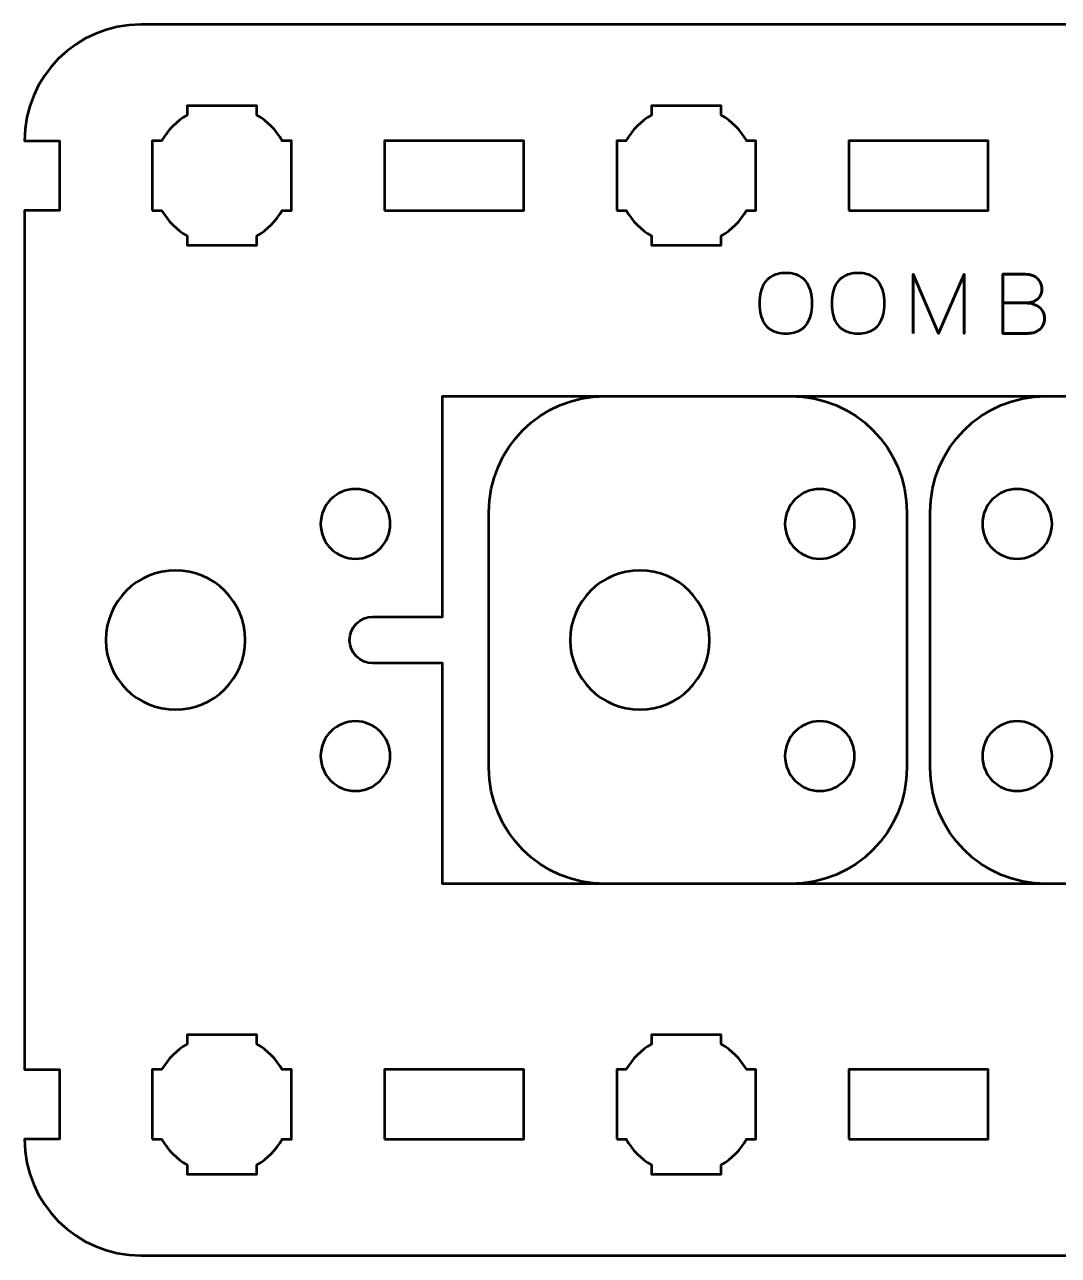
# Model space of a CAD drawing. Header units: centimetres. Extents: x -14.35 to -6.65, y -17.5 to -12.2.
# Drawn here: x -14.35 to -9.9, y -17.5 to -12.2 of the extents above; entities that cross this region are included whole.
import ezdxf

# ---------------------------------------------------------------- set-up
doc = ezdxf.new("R2010")
doc.units = ezdxf.units.CM
doc.header["$MEASUREMENT"] = 0
doc.layers.add('Layer 1', color=7, linetype='Continuous')

msp = doc.modelspace()

# ---------------------------------------------------------------- linework, layer by layer
at = {"layer": 'Layer 1', "color": 250, "lineweight": 53}
for points, knots in [([(-6.64996, -17.00007), (-6.65004, -17.27713), (-6.87311, -17.50001), (-7.15006, -17.50001), (-7.15006, -17.50001), (-9.91665, -17.50001), (-11.08327, -17.50001), (-13.84986, -17.50001), (-13.84986, -17.50001), (-14.12686, -17.50001), (-14.34996, -17.27692), (-14.34996, -16.99992), (-14.34996, -16.99992), (-14.34996, -16.99992), (-14.19992, -16.99992), (-14.19992, -16.99992), (-14.19992, -16.99992), (-14.19992, -16.99992), (-14.19992, -16.69991), (-14.19992, -16.69991), (-14.19992, -16.69991), (-14.19992, -16.69991), (-14.34996, -16.69991), (-14.34996, -16.69991), (-14.34996, -16.69991), (-14.34996, -16.69991), (-14.34996, -13.00006), (-14.34996, -13.00006), (-14.34996, -13.00006), (-14.34996, -13.00006), (-14.19992, -13.00006), (-14.19992, -13.00006), (-14.19992, -13.00006), (-14.19992, -13.00006), (-14.19992, -12.70006), (-14.19992, -12.70006), (-14.19992, -12.70006), (-14.19992, -12.70006), (-14.34996, -12.70006), (-14.34996, -12.70006), (-14.34996, -12.70006), (-14.34996, -12.42293), (-14.12686, -12.19997), (-13.84986, -12.19997), (-13.84986, -12.19997), (-11.08327, -12.19997), (-9.91665, -12.19997), (-7.15006, -12.19997), (-7.15006, -12.19997), (-6.87306, -12.19997), (-6.64996, -12.42306), (-6.64996, -12.70006), (-6.64996, -12.70006), (-6.64996, -12.70006), (-6.8, -12.70006), (-6.8, -12.70006), (-6.8, -12.70006), (-6.8, -12.70006), (-6.8, -13.00007), (-6.8, -13.00007), (-6.8, -13.00007), (-6.8, -13.00007), (-6.64996, -13.00007), (-6.64996, -13.00007), (-6.64996, -13.00007), (-6.64996, -13.00007), (-6.64996, -16.70006), (-6.64996, -16.70006), (-6.64996, -16.70006), (-6.64996, -16.70006), (-6.8, -16.70006), (-6.8, -16.70006), (-6.8, -16.70006), (-6.8, -16.70006), (-6.8, -17.00007), (-6.8, -17.00007), (-6.8, -17.00007), (-6.8, -17.00007), (-6.64996, -17.00007), (-6.64996, -17.00007)], [0, 0, 0, 0, 0.05, 0.05, 0.05, 0.05, 0.1, 0.1, 0.1, 0.1, 0.15, 0.15, 0.15, 0.15, 0.2, 0.2, 0.2, 0.2, 0.25, 0.25, 0.25, 0.25, 0.3, 0.3, 0.3, 0.3, 0.35, 0.35, 0.35, 0.35, 0.4, 0.4, 0.4, 0.4, 0.45, 0.45, 0.45, 0.45, 0.5, 0.5, 0.5, 0.5, 0.55, 0.55, 0.55, 0.55, 0.6, 0.6, 0.6, 0.6, 0.65, 0.65, 0.65, 0.65, 0.7, 0.7, 0.7, 0.7, 0.75, 0.75, 0.75, 0.75, 0.8, 0.8, 0.8, 0.8, 0.85, 0.85, 0.85, 0.85, 0.9, 0.9, 0.9, 0.9, 0.95, 0.95, 0.95, 0.95, 1, 1, 1, 1]), ([(-13.79991, -13.00006), (-13.79991, -13.00006), (-13.79991, -12.85154), (-13.79991, -12.85154), (-13.79991, -12.85154), (-13.79991, -12.85154), (-13.79993, -12.84999), (-13.79993, -12.84999), (-13.79993, -12.84999), (-13.79993, -12.84999), (-13.79991, -12.84844), (-13.79991, -12.84844), (-13.79991, -12.84844), (-13.79991, -12.84844), (-13.79991, -12.70006), (-13.79991, -12.70006), (-13.79991, -12.70006), (-13.79991, -12.70006), (-13.75982, -12.70006), (-13.75982, -12.70006), (-13.75982, -12.70006), (-13.73347, -12.65449), (-13.69547, -12.61651), (-13.64992, -12.59015), (-13.64992, -12.59015), (-13.64992, -12.59015), (-13.64992, -12.55006), (-13.64992, -12.55006), (-13.64992, -12.55006), (-13.64992, -12.55006), (-13.50587, -12.55006), (-13.50587, -12.55006), (-13.50587, -12.55006), (-13.50587, -12.55006), (-13.49993, -12.55), (-13.49993, -12.55), (-13.49993, -12.55), (-13.49993, -12.55), (-13.49399, -12.55006), (-13.49399, -12.55006), (-13.49399, -12.55006), (-13.49399, -12.55006), (-13.34992, -12.55006), (-13.34992, -12.55006), (-13.34992, -12.55006), (-13.34992, -12.55006), (-13.34992, -12.59013), (-13.34992, -12.59013), (-13.34992, -12.59013), (-13.30435, -12.61649), (-13.26636, -12.65448), (-13.24002, -12.70006), (-13.24002, -12.70006), (-13.24002, -12.70006), (-13.19992, -12.70006), (-13.19992, -12.70006), (-13.19992, -12.70006), (-13.19992, -12.70006), (-13.19992, -13.00006), (-13.19992, -13.00006), (-13.19992, -13.00006), (-13.19992, -13.00006), (-13.24011, -13.00006), (-13.24011, -13.00006), (-13.24011, -13.00006), (-13.26645, -13.04556), (-13.30441, -13.0835), (-13.34992, -13.10984), (-13.34992, -13.10984), (-13.34992, -13.10984), (-13.34992, -13.15005), (-13.34992, -13.15005), (-13.34992, -13.15005), (-13.34992, -13.15005), (-13.64992, -13.15005), (-13.64992, -13.15005), (-13.64992, -13.15005), (-13.64992, -13.15005), (-13.64992, -13.10982), (-13.64992, -13.10982), (-13.64992, -13.10982), (-13.69542, -13.08348), (-13.73338, -13.04555), (-13.75972, -13.00006), (-13.75972, -13.00006), (-13.75972, -13.00006), (-13.79991, -13.00006), (-13.79991, -13.00006)], [0, 0, 0, 0, 0.0454545, 0.0454545, 0.0454545, 0.0454545, 0.0909091, 0.0909091, 0.0909091, 0.0909091, 0.1363636, 0.1363636, 0.1363636, 0.1363636, 0.1818182, 0.1818182, 0.1818182, 0.1818182, 0.2272727, 0.2272727, 0.2272727, 0.2272727, 0.2727273, 0.2727273, 0.2727273, 0.2727273, 0.3181818, 0.3181818, 0.3181818, 0.3181818, 0.3636364, 0.3636364, 0.3636364, 0.3636364, 0.4090909, 0.4090909, 0.4090909, 0.4090909, 0.4545455, 0.4545455, 0.4545455, 0.4545455, 0.5, 0.5, 0.5, 0.5, 0.5454545, 0.5454545, 0.5454545, 0.5454545, 0.5909091, 0.5909091, 0.5909091, 0.5909091, 0.6363636, 0.6363636, 0.6363636, 0.6363636, 0.6818182, 0.6818182, 0.6818182, 0.6818182, 0.7272727, 0.7272727, 0.7272727, 0.7272727, 0.7727273, 0.7727273, 0.7727273, 0.7727273, 0.8181818, 0.8181818, 0.8181818, 0.8181818, 0.8636364, 0.8636364, 0.8636364, 0.8636364, 0.9090909, 0.9090909, 0.9090909, 0.9090909, 0.9545455, 0.9545455, 0.9545455, 0.9545455, 1, 1, 1, 1]), ([(-11.79991, -13.00006), (-11.79991, -13.00006), (-11.79991, -12.85154), (-11.79991, -12.85154), (-11.79991, -12.85154), (-11.79991, -12.85154), (-11.79993, -12.84999), (-11.79993, -12.84999), (-11.79993, -12.84999), (-11.79993, -12.84999), (-11.79991, -12.84844), (-11.79991, -12.84844), (-11.79991, -12.84844), (-11.79991, -12.84844), (-11.79991, -12.70006), (-11.79991, -12.70006), (-11.79991, -12.70006), (-11.79991, -12.70006), (-11.75982, -12.70006), (-11.75982, -12.70006), (-11.75982, -12.70006), (-11.73347, -12.65449), (-11.69547, -12.61651), (-11.64992, -12.59015), (-11.64992, -12.59015), (-11.64992, -12.59015), (-11.64992, -12.55006), (-11.64992, -12.55006), (-11.64992, -12.55006), (-11.64992, -12.55006), (-11.50587, -12.55006), (-11.50587, -12.55006), (-11.50587, -12.55006), (-11.50587, -12.55006), (-11.49993, -12.55), (-11.49993, -12.55), (-11.49993, -12.55), (-11.49993, -12.55), (-11.49399, -12.55006), (-11.49399, -12.55006), (-11.49399, -12.55006), (-11.49399, -12.55006), (-11.34992, -12.55006), (-11.34992, -12.55006), (-11.34992, -12.55006), (-11.34992, -12.55006), (-11.34992, -12.59013), (-11.34992, -12.59013), (-11.34992, -12.59013), (-11.30435, -12.61649), (-11.26636, -12.65448), (-11.24002, -12.70006), (-11.24002, -12.70006), (-11.24002, -12.70006), (-11.19992, -12.70006), (-11.19992, -12.70006), (-11.19992, -12.70006), (-11.19992, -12.70006), (-11.19992, -13.00006), (-11.19992, -13.00006), (-11.19992, -13.00006), (-11.19992, -13.00006), (-11.24011, -13.00006), (-11.24011, -13.00006), (-11.24011, -13.00006), (-11.26645, -13.04556), (-11.30441, -13.0835), (-11.34992, -13.10984), (-11.34992, -13.10984), (-11.34992, -13.10984), (-11.34992, -13.15005), (-11.34992, -13.15005), (-11.34992, -13.15005), (-11.34992, -13.15005), (-11.64992, -13.15005), (-11.64992, -13.15005), (-11.64992, -13.15005), (-11.64992, -13.15005), (-11.64992, -13.10982), (-11.64992, -13.10982), (-11.64992, -13.10982), (-11.69542, -13.08348), (-11.73338, -13.04555), (-11.75972, -13.00006), (-11.75972, -13.00006), (-11.75972, -13.00006), (-11.79991, -13.00006), (-11.79991, -13.00006)], [0, 0, 0, 0, 0.0454545, 0.0454545, 0.0454545, 0.0454545, 0.0909091, 0.0909091, 0.0909091, 0.0909091, 0.1363636, 0.1363636, 0.1363636, 0.1363636, 0.1818182, 0.1818182, 0.1818182, 0.1818182, 0.2272727, 0.2272727, 0.2272727, 0.2272727, 0.2727273, 0.2727273, 0.2727273, 0.2727273, 0.3181818, 0.3181818, 0.3181818, 0.3181818, 0.3636364, 0.3636364, 0.3636364, 0.3636364, 0.4090909, 0.4090909, 0.4090909, 0.4090909, 0.4545455, 0.4545455, 0.4545455, 0.4545455, 0.5, 0.5, 0.5, 0.5, 0.5454545, 0.5454545, 0.5454545, 0.5454545, 0.5909091, 0.5909091, 0.5909091, 0.5909091, 0.6363636, 0.6363636, 0.6363636, 0.6363636, 0.6818182, 0.6818182, 0.6818182, 0.6818182, 0.7272727, 0.7272727, 0.7272727, 0.7272727, 0.7727273, 0.7727273, 0.7727273, 0.7727273, 0.8181818, 0.8181818, 0.8181818, 0.8181818, 0.8636364, 0.8636364, 0.8636364, 0.8636364, 0.9090909, 0.9090909, 0.9090909, 0.9090909, 0.9545455, 0.9545455, 0.9545455, 0.9545455, 1, 1, 1, 1]), ([(-12.79991, -13.00006), (-12.79991, -13.00006), (-12.79991, -12.70006), (-12.79991, -12.70006), (-12.79991, -12.70006), (-12.79991, -12.70006), (-12.19992, -12.70006), (-12.19992, -12.70006), (-12.19992, -12.70006), (-12.19992, -12.70006), (-12.19992, -13.00006), (-12.19992, -13.00006), (-12.19992, -13.00006), (-12.19992, -13.00006), (-12.79991, -13.00006), (-12.79991, -13.00006)], [0, 0, 0, 0, 0.25, 0.25, 0.25, 0.25, 0.5, 0.5, 0.5, 0.5, 0.75, 0.75, 0.75, 0.75, 1, 1, 1, 1]), ([(-10.79991, -13.00006), (-10.79991, -13.00006), (-10.79991, -12.70006), (-10.79991, -12.70006), (-10.79991, -12.70006), (-10.79991, -12.70006), (-10.19992, -12.70006), (-10.19992, -12.70006), (-10.19992, -12.70006), (-10.19992, -12.70006), (-10.19992, -13.00006), (-10.19992, -13.00006), (-10.19992, -13.00006), (-10.19992, -13.00006), (-10.79991, -13.00006), (-10.79991, -13.00006)], [0, 0, 0, 0, 0.25, 0.25, 0.25, 0.25, 0.5, 0.5, 0.5, 0.5, 0.75, 0.75, 0.75, 0.75, 1, 1, 1, 1]), ([(-11.49996, -15.89997), (-11.49996, -15.89997), (-8.44996, -15.89999), (-8.44996, -15.89999), (-8.44996, -15.89999), (-8.44996, -15.89999), (-8.44996, -14.94997), (-8.44996, -14.94997), (-8.44996, -14.94997), (-8.44996, -14.94997), (-8.14991, -14.94997), (-8.14991, -14.94997), (-8.14991, -14.94997), (-8.0947, -14.94997), (-8.04991, -14.90518), (-8.04991, -14.84997), (-8.04991, -14.84997), (-8.04991, -14.79476), (-8.0947, -14.74997), (-8.14991, -14.74997), (-8.14991, -14.74997), (-8.14991, -14.74997), (-8.44996, -14.74997), (-8.44996, -14.74997), (-8.44996, -14.74997), (-8.44996, -14.74997), (-8.44996, -13.8), (-8.44996, -13.8), (-8.44996, -13.8), (-9.46662, -13.8), (-10.4833, -13.79999), (-11.49996, -13.79999), (-11.49996, -13.79999), (-11.49996, -13.79999), (-12.54996, -13.79999), (-12.54996, -13.79999), (-12.54996, -13.79999), (-12.54996, -13.79999), (-12.54996, -14.75001), (-12.54996, -14.75001), (-12.54996, -14.75001), (-12.54996, -14.75001), (-12.85001, -14.75001), (-12.85001, -14.75001), (-12.85001, -14.75001), (-12.90522, -14.75001), (-12.95001, -14.7948), (-12.95001, -14.85001), (-12.95001, -14.85001), (-12.95001, -14.90522), (-12.90522, -14.95001), (-12.85001, -14.95001), (-12.85001, -14.95001), (-12.85001, -14.95001), (-12.54996, -14.95001), (-12.54996, -14.95001), (-12.54996, -14.95001), (-12.54996, -14.95001), (-12.54996, -15.89998), (-12.54996, -15.89998), (-12.54996, -15.89998), (-12.54996, -15.89998), (-11.49996, -15.89997), (-11.49996, -15.89997)], [0, 0, 0, 0, 0.0625, 0.0625, 0.0625, 0.0625, 0.125, 0.125, 0.125, 0.125, 0.1875, 0.1875, 0.1875, 0.1875, 0.25, 0.25, 0.25, 0.25, 0.3125, 0.3125, 0.3125, 0.3125, 0.375, 0.375, 0.375, 0.375, 0.4375, 0.4375, 0.4375, 0.4375, 0.5, 0.5, 0.5, 0.5, 0.5625, 0.5625, 0.5625, 0.5625, 0.625, 0.625, 0.625, 0.625, 0.6875, 0.6875, 0.6875, 0.6875, 0.75, 0.75, 0.75, 0.75, 0.8125, 0.8125, 0.8125, 0.8125, 0.875, 0.875, 0.875, 0.875, 0.9375, 0.9375, 0.9375, 0.9375, 1, 1, 1, 1]), ([(-11.84986, -15.90001), (-11.84986, -15.90001), (-11.05006, -15.90001), (-11.05006, -15.90001), (-11.05006, -15.90001), (-10.77306, -15.90001), (-10.54996, -15.67705), (-10.54996, -15.39992), (-10.54996, -15.39992), (-10.54996, -15.39992), (-10.54996, -14.30006), (-10.54996, -14.30006), (-10.54996, -14.30006), (-10.54996, -14.02306), (-10.77306, -13.79997), (-11.05006, -13.79997), (-11.05006, -13.79997), (-11.05006, -13.79997), (-11.84986, -13.79997), (-11.84986, -13.79997), (-11.84986, -13.79997), (-12.12686, -13.79997), (-12.34996, -14.02293), (-12.34996, -14.30006), (-12.34996, -14.30006), (-12.34996, -14.30006), (-12.34996, -15.39992), (-12.34996, -15.39992), (-12.34996, -15.39992), (-12.34996, -15.67692), (-12.12686, -15.90001), (-11.84986, -15.90001)], [0, 0, 0, 0, 0.125, 0.125, 0.125, 0.125, 0.25, 0.25, 0.25, 0.25, 0.375, 0.375, 0.375, 0.375, 0.5, 0.5, 0.5, 0.5, 0.625, 0.625, 0.625, 0.625, 0.75, 0.75, 0.75, 0.75, 0.875, 0.875, 0.875, 0.875, 1, 1, 1, 1]), ([(-9.15012, -13.79998), (-9.15012, -13.79998), (-9.94992, -13.79998), (-9.94992, -13.79998), (-9.94992, -13.79998), (-10.22692, -13.79998), (-10.45002, -14.02294), (-10.45002, -14.30007), (-10.45002, -14.30007), (-10.45002, -14.30007), (-10.45002, -15.39993), (-10.45002, -15.39993), (-10.45002, -15.39993), (-10.45002, -15.67693), (-10.22692, -15.90002), (-9.94992, -15.90002), (-9.94992, -15.90002), (-9.94992, -15.90002), (-9.15012, -15.90002), (-9.15012, -15.90002), (-9.15012, -15.90002), (-8.87312, -15.90002), (-8.65002, -15.67706), (-8.65002, -15.39993), (-8.65002, -15.39993), (-8.65002, -15.39993), (-8.65002, -14.30007), (-8.65002, -14.30007), (-8.65002, -14.30007), (-8.65002, -14.02307), (-8.87312, -13.79998), (-9.15012, -13.79998)], [0, 0, 0, 0, 0.125, 0.125, 0.125, 0.125, 0.25, 0.25, 0.25, 0.25, 0.375, 0.375, 0.375, 0.375, 0.5, 0.5, 0.5, 0.5, 0.625, 0.625, 0.625, 0.625, 0.75, 0.75, 0.75, 0.75, 0.875, 0.875, 0.875, 0.875, 1, 1, 1, 1]), ([(-12.92501, -14.20001), (-12.84239, -14.20001), (-12.77501, -14.2674), (-12.77501, -14.35002), (-12.77501, -14.35002), (-12.77501, -14.43262), (-12.84239, -14.50001), (-12.92501, -14.50001), (-12.92501, -14.50001), (-13.00763, -14.50001), (-13.07501, -14.43262), (-13.07501, -14.35002), (-13.07501, -14.35002), (-13.07501, -14.2674), (-13.00763, -14.20001), (-12.92501, -14.20001)], [0, 0, 0, 0, 0.25, 0.25, 0.25, 0.25, 0.5, 0.5, 0.5, 0.5, 0.75, 0.75, 0.75, 0.75, 1, 1, 1, 1]), ([(-10.92501, -14.20001), (-10.84239, -14.20001), (-10.77501, -14.2674), (-10.77501, -14.35002), (-10.77501, -14.35002), (-10.77501, -14.43262), (-10.84239, -14.50001), (-10.92501, -14.50001), (-10.92501, -14.50001), (-11.00763, -14.50001), (-11.07501, -14.43262), (-11.07501, -14.35002), (-11.07501, -14.35002), (-11.07501, -14.2674), (-11.00763, -14.20001), (-10.92501, -14.20001)], [0, 0, 0, 0, 0.25, 0.25, 0.25, 0.25, 0.5, 0.5, 0.5, 0.5, 0.75, 0.75, 0.75, 0.75, 1, 1, 1, 1]), ([(-10.07497, -14.49998), (-10.15759, -14.49998), (-10.22497, -14.43259), (-10.22497, -14.34998), (-10.22497, -14.34998), (-10.22497, -14.26737), (-10.15759, -14.19998), (-10.07497, -14.19998), (-10.07497, -14.19998), (-9.99235, -14.19998), (-9.92497, -14.26737), (-9.92497, -14.34998), (-9.92497, -14.34998), (-9.92497, -14.43259), (-9.99235, -14.49998), (-10.07497, -14.49998)], [0, 0, 0, 0, 0.25, 0.25, 0.25, 0.25, 0.5, 0.5, 0.5, 0.5, 0.75, 0.75, 0.75, 0.75, 1, 1, 1, 1]), ([(-13.69993, -14.55), (-13.53416, -14.55), (-13.39993, -14.68432), (-13.39993, -14.84999), (-13.39993, -14.84999), (-13.39993, -15.01562), (-13.53416, -15.14999), (-13.69993, -15.14999), (-13.69993, -15.14999), (-13.86559, -15.14999), (-13.99993, -15.01562), (-13.99993, -14.84999), (-13.99993, -14.84999), (-13.99993, -14.68432), (-13.86559, -14.55), (-13.69993, -14.55)], [0, 0, 0, 0, 0.25, 0.25, 0.25, 0.25, 0.5, 0.5, 0.5, 0.5, 0.75, 0.75, 0.75, 0.75, 1, 1, 1, 1]), ([(-11.69993, -14.55), (-11.53416, -14.55), (-11.39993, -14.68432), (-11.39993, -14.84999), (-11.39993, -14.84999), (-11.39993, -15.01562), (-11.53416, -15.14999), (-11.69993, -15.14999), (-11.69993, -15.14999), (-11.86559, -15.14999), (-11.99993, -15.01562), (-11.99993, -14.84999), (-11.99993, -14.84999), (-11.99993, -14.68432), (-11.86559, -14.55), (-11.69993, -14.55)], [0, 0, 0, 0, 0.25, 0.25, 0.25, 0.25, 0.5, 0.5, 0.5, 0.5, 0.75, 0.75, 0.75, 0.75, 1, 1, 1, 1]), ([(-12.92501, -15.20001), (-12.84239, -15.20001), (-12.77501, -15.2674), (-12.77501, -15.35001), (-12.77501, -15.35001), (-12.77501, -15.43262), (-12.84239, -15.50001), (-12.92501, -15.50001), (-12.92501, -15.50001), (-13.00763, -15.50001), (-13.07501, -15.43262), (-13.07501, -15.35001), (-13.07501, -15.35001), (-13.07501, -15.2674), (-13.00763, -15.20001), (-12.92501, -15.20001)], [0, 0, 0, 0, 0.25, 0.25, 0.25, 0.25, 0.5, 0.5, 0.5, 0.5, 0.75, 0.75, 0.75, 0.75, 1, 1, 1, 1]), ([(-10.92501, -15.20001), (-10.84239, -15.20001), (-10.77501, -15.2674), (-10.77501, -15.35001), (-10.77501, -15.35001), (-10.77501, -15.43262), (-10.84239, -15.50001), (-10.92501, -15.50001), (-10.92501, -15.50001), (-11.00763, -15.50001), (-11.07501, -15.43262), (-11.07501, -15.35001), (-11.07501, -15.35001), (-11.07501, -15.2674), (-11.00763, -15.20001), (-10.92501, -15.20001)], [0, 0, 0, 0, 0.25, 0.25, 0.25, 0.25, 0.5, 0.5, 0.5, 0.5, 0.75, 0.75, 0.75, 0.75, 1, 1, 1, 1]), ([(-10.07497, -15.49998), (-10.15759, -15.49998), (-10.22497, -15.43259), (-10.22497, -15.34997), (-10.22497, -15.34997), (-10.22497, -15.26737), (-10.15759, -15.19998), (-10.07497, -15.19998), (-10.07497, -15.19998), (-9.99235, -15.19998), (-9.92497, -15.26737), (-9.92497, -15.34997), (-9.92497, -15.34997), (-9.92497, -15.43259), (-9.99235, -15.49998), (-10.07497, -15.49998)], [0, 0, 0, 0, 0.25, 0.25, 0.25, 0.25, 0.5, 0.5, 0.5, 0.5, 0.75, 0.75, 0.75, 0.75, 1, 1, 1, 1]), ([(-13.79991, -17.00006), (-13.79991, -17.00006), (-13.79991, -16.85154), (-13.79991, -16.85154), (-13.79991, -16.85154), (-13.79991, -16.85154), (-13.79993, -16.84999), (-13.79993, -16.84999), (-13.79993, -16.84999), (-13.79993, -16.84999), (-13.79991, -16.84844), (-13.79991, -16.84844), (-13.79991, -16.84844), (-13.79991, -16.84844), (-13.79991, -16.70006), (-13.79991, -16.70006), (-13.79991, -16.70006), (-13.79991, -16.70006), (-13.75982, -16.70006), (-13.75982, -16.70006), (-13.75982, -16.70006), (-13.73347, -16.65449), (-13.69547, -16.61651), (-13.64992, -16.59015), (-13.64992, -16.59015), (-13.64992, -16.59015), (-13.64992, -16.55006), (-13.64992, -16.55006), (-13.64992, -16.55006), (-13.64992, -16.55006), (-13.50587, -16.55006), (-13.50587, -16.55006), (-13.50587, -16.55006), (-13.50587, -16.55006), (-13.49993, -16.55), (-13.49993, -16.55), (-13.49993, -16.55), (-13.49993, -16.55), (-13.49399, -16.55006), (-13.49399, -16.55006), (-13.49399, -16.55006), (-13.49399, -16.55006), (-13.34992, -16.55006), (-13.34992, -16.55006), (-13.34992, -16.55006), (-13.34992, -16.55006), (-13.34992, -16.59013), (-13.34992, -16.59013), (-13.34992, -16.59013), (-13.30435, -16.61649), (-13.26636, -16.65448), (-13.24002, -16.70006), (-13.24002, -16.70006), (-13.24002, -16.70006), (-13.19992, -16.70006), (-13.19992, -16.70006), (-13.19992, -16.70006), (-13.19992, -16.70006), (-13.19992, -17.00006), (-13.19992, -17.00006), (-13.19992, -17.00006), (-13.19992, -17.00006), (-13.24011, -17.00006), (-13.24011, -17.00006), (-13.24011, -17.00006), (-13.26645, -17.04556), (-13.30441, -17.0835), (-13.34992, -17.10984), (-13.34992, -17.10984), (-13.34992, -17.10984), (-13.34992, -17.15005), (-13.34992, -17.15005), (-13.34992, -17.15005), (-13.34992, -17.15005), (-13.64992, -17.15005), (-13.64992, -17.15005), (-13.64992, -17.15005), (-13.64992, -17.15005), (-13.64992, -17.10982), (-13.64992, -17.10982), (-13.64992, -17.10982), (-13.69542, -17.08348), (-13.73338, -17.04555), (-13.75972, -17.00006), (-13.75972, -17.00006), (-13.75972, -17.00006), (-13.79991, -17.00006), (-13.79991, -17.00006)], [0, 0, 0, 0, 0.0454545, 0.0454545, 0.0454545, 0.0454545, 0.0909091, 0.0909091, 0.0909091, 0.0909091, 0.1363636, 0.1363636, 0.1363636, 0.1363636, 0.1818182, 0.1818182, 0.1818182, 0.1818182, 0.2272727, 0.2272727, 0.2272727, 0.2272727, 0.2727273, 0.2727273, 0.2727273, 0.2727273, 0.3181818, 0.3181818, 0.3181818, 0.3181818, 0.3636364, 0.3636364, 0.3636364, 0.3636364, 0.4090909, 0.4090909, 0.4090909, 0.4090909, 0.4545455, 0.4545455, 0.4545455, 0.4545455, 0.5, 0.5, 0.5, 0.5, 0.5454545, 0.5454545, 0.5454545, 0.5454545, 0.5909091, 0.5909091, 0.5909091, 0.5909091, 0.6363636, 0.6363636, 0.6363636, 0.6363636, 0.6818182, 0.6818182, 0.6818182, 0.6818182, 0.7272727, 0.7272727, 0.7272727, 0.7272727, 0.7727273, 0.7727273, 0.7727273, 0.7727273, 0.8181818, 0.8181818, 0.8181818, 0.8181818, 0.8636364, 0.8636364, 0.8636364, 0.8636364, 0.9090909, 0.9090909, 0.9090909, 0.9090909, 0.9545455, 0.9545455, 0.9545455, 0.9545455, 1, 1, 1, 1]), ([(-11.79991, -17.00006), (-11.79991, -17.00006), (-11.79991, -16.85154), (-11.79991, -16.85154), (-11.79991, -16.85154), (-11.79991, -16.85154), (-11.79993, -16.84999), (-11.79993, -16.84999), (-11.79993, -16.84999), (-11.79993, -16.84999), (-11.79991, -16.84844), (-11.79991, -16.84844), (-11.79991, -16.84844), (-11.79991, -16.84844), (-11.79991, -16.70006), (-11.79991, -16.70006), (-11.79991, -16.70006), (-11.79991, -16.70006), (-11.75982, -16.70006), (-11.75982, -16.70006), (-11.75982, -16.70006), (-11.73347, -16.65449), (-11.69547, -16.61651), (-11.64992, -16.59015), (-11.64992, -16.59015), (-11.64992, -16.59015), (-11.64992, -16.55006), (-11.64992, -16.55006), (-11.64992, -16.55006), (-11.64992, -16.55006), (-11.50587, -16.55006), (-11.50587, -16.55006), (-11.50587, -16.55006), (-11.50587, -16.55006), (-11.49993, -16.55), (-11.49993, -16.55), (-11.49993, -16.55), (-11.49993, -16.55), (-11.49399, -16.55006), (-11.49399, -16.55006), (-11.49399, -16.55006), (-11.49399, -16.55006), (-11.34992, -16.55006), (-11.34992, -16.55006), (-11.34992, -16.55006), (-11.34992, -16.55006), (-11.34992, -16.59013), (-11.34992, -16.59013), (-11.34992, -16.59013), (-11.30435, -16.61649), (-11.26636, -16.65448), (-11.24002, -16.70006), (-11.24002, -16.70006), (-11.24002, -16.70006), (-11.19992, -16.70006), (-11.19992, -16.70006), (-11.19992, -16.70006), (-11.19992, -16.70006), (-11.19992, -17.00006), (-11.19992, -17.00006), (-11.19992, -17.00006), (-11.19992, -17.00006), (-11.24011, -17.00006), (-11.24011, -17.00006), (-11.24011, -17.00006), (-11.26645, -17.04556), (-11.30441, -17.0835), (-11.34992, -17.10984), (-11.34992, -17.10984), (-11.34992, -17.10984), (-11.34992, -17.15005), (-11.34992, -17.15005), (-11.34992, -17.15005), (-11.34992, -17.15005), (-11.64992, -17.15005), (-11.64992, -17.15005), (-11.64992, -17.15005), (-11.64992, -17.15005), (-11.64992, -17.10982), (-11.64992, -17.10982), (-11.64992, -17.10982), (-11.69542, -17.08348), (-11.73338, -17.04555), (-11.75972, -17.00006), (-11.75972, -17.00006), (-11.75972, -17.00006), (-11.79991, -17.00006), (-11.79991, -17.00006)], [0, 0, 0, 0, 0.0454545, 0.0454545, 0.0454545, 0.0454545, 0.0909091, 0.0909091, 0.0909091, 0.0909091, 0.1363636, 0.1363636, 0.1363636, 0.1363636, 0.1818182, 0.1818182, 0.1818182, 0.1818182, 0.2272727, 0.2272727, 0.2272727, 0.2272727, 0.2727273, 0.2727273, 0.2727273, 0.2727273, 0.3181818, 0.3181818, 0.3181818, 0.3181818, 0.3636364, 0.3636364, 0.3636364, 0.3636364, 0.4090909, 0.4090909, 0.4090909, 0.4090909, 0.4545455, 0.4545455, 0.4545455, 0.4545455, 0.5, 0.5, 0.5, 0.5, 0.5454545, 0.5454545, 0.5454545, 0.5454545, 0.5909091, 0.5909091, 0.5909091, 0.5909091, 0.6363636, 0.6363636, 0.6363636, 0.6363636, 0.6818182, 0.6818182, 0.6818182, 0.6818182, 0.7272727, 0.7272727, 0.7272727, 0.7272727, 0.7727273, 0.7727273, 0.7727273, 0.7727273, 0.8181818, 0.8181818, 0.8181818, 0.8181818, 0.8636364, 0.8636364, 0.8636364, 0.8636364, 0.9090909, 0.9090909, 0.9090909, 0.9090909, 0.9545455, 0.9545455, 0.9545455, 0.9545455, 1, 1, 1, 1]), ([(-12.79991, -16.99992), (-12.79991, -16.99992), (-12.79991, -16.69991), (-12.79991, -16.69991), (-12.79991, -16.69991), (-12.79991, -16.69991), (-12.19992, -16.69991), (-12.19992, -16.69991), (-12.19992, -16.69991), (-12.19992, -16.69991), (-12.19992, -16.99992), (-12.19992, -16.99992), (-12.19992, -16.99992), (-12.19992, -16.99992), (-12.79991, -16.99992), (-12.79991, -16.99992)], [0, 0, 0, 0, 0.25, 0.25, 0.25, 0.25, 0.5, 0.5, 0.5, 0.5, 0.75, 0.75, 0.75, 0.75, 1, 1, 1, 1]), ([(-10.79991, -17.00006), (-10.79991, -17.00006), (-10.79991, -16.70006), (-10.79991, -16.70006), (-10.79991, -16.70006), (-10.79991, -16.70006), (-10.19992, -16.70006), (-10.19992, -16.70006), (-10.19992, -16.70006), (-10.19992, -16.70006), (-10.19992, -17.00006), (-10.19992, -17.00006), (-10.19992, -17.00006), (-10.19992, -17.00006), (-10.79991, -17.00006), (-10.79991, -17.00006)], [0, 0, 0, 0, 0.25, 0.25, 0.25, 0.25, 0.5, 0.5, 0.5, 0.5, 0.75, 0.75, 0.75, 0.75, 1, 1, 1, 1])]:
    msp.add_open_spline(points, degree=3, knots=knots, dxfattribs=at)
at = {"layer": 'Layer 1', "color": 30, "lineweight": 53}
for points, knots in [([(-11.07151, -13.53159), (-11.0591, -13.53165), (-11.04734, -13.53018), (-11.03611, -13.52729), (-11.03611, -13.52729), (-11.02494, -13.52435), (-11.01471, -13.51977), (-11.00536, -13.51342), (-11.00536, -13.51342), (-10.99601, -13.50713), (-10.9879, -13.49884), (-10.98102, -13.48861), (-10.98102, -13.48861), (-10.97414, -13.47838), (-10.96885, -13.46597), (-10.96508, -13.45139), (-10.96508, -13.45139), (-10.96126, -13.43681), (-10.95938, -13.41981), (-10.95932, -13.40035), (-10.95932, -13.40035), (-10.95938, -13.38089), (-10.96126, -13.3639), (-10.96508, -13.34926), (-10.96508, -13.34926), (-10.96885, -13.33462), (-10.97414, -13.32215), (-10.98102, -13.31186), (-10.98102, -13.31186), (-10.9879, -13.30157), (-10.99601, -13.29322), (-11.00536, -13.28682), (-11.00536, -13.28682), (-11.01471, -13.28041), (-11.02494, -13.27576), (-11.03611, -13.27276), (-11.03611, -13.27276), (-11.04734, -13.26982), (-11.0591, -13.26835), (-11.07151, -13.26841), (-11.07151, -13.26841), (-11.08391, -13.26835), (-11.09567, -13.26982), (-11.1069, -13.27276), (-11.1069, -13.27276), (-11.11807, -13.27576), (-11.1283, -13.28041), (-11.13765, -13.28682), (-11.13765, -13.28682), (-11.147, -13.29322), (-11.15511, -13.30157), (-11.16199, -13.31186), (-11.16199, -13.31186), (-11.16887, -13.32215), (-11.17416, -13.33462), (-11.17793, -13.34926), (-11.17793, -13.34926), (-11.18175, -13.3639), (-11.18363, -13.38089), (-11.18369, -13.40035), (-11.18369, -13.40035), (-11.18363, -13.41981), (-11.18175, -13.43681), (-11.17793, -13.45139), (-11.17793, -13.45139), (-11.17416, -13.46597), (-11.16887, -13.47838), (-11.16199, -13.48861), (-11.16199, -13.48861), (-11.15511, -13.49884), (-11.147, -13.50713), (-11.13765, -13.51342), (-11.13765, -13.51342), (-11.1283, -13.51977), (-11.11807, -13.52435), (-11.1069, -13.52729), (-11.1069, -13.52729), (-11.09567, -13.53018), (-11.08391, -13.53165), (-11.07151, -13.53159)], [0, 0, 0, 0, 0.05, 0.05, 0.05, 0.05, 0.1, 0.1, 0.1, 0.1, 0.15, 0.15, 0.15, 0.15, 0.2, 0.2, 0.2, 0.2, 0.25, 0.25, 0.25, 0.25, 0.3, 0.3, 0.3, 0.3, 0.35, 0.35, 0.35, 0.35, 0.4, 0.4, 0.4, 0.4, 0.45, 0.45, 0.45, 0.45, 0.5, 0.5, 0.5, 0.5, 0.55, 0.55, 0.55, 0.55, 0.6, 0.6, 0.6, 0.6, 0.65, 0.65, 0.65, 0.65, 0.7, 0.7, 0.7, 0.7, 0.75, 0.75, 0.75, 0.75, 0.8, 0.8, 0.8, 0.8, 0.85, 0.85, 0.85, 0.85, 0.9, 0.9, 0.9, 0.9, 0.95, 0.95, 0.95, 0.95, 1, 1, 1, 1]), ([(-11.07151, -13.53159), (-11.0591, -13.53165), (-11.04734, -13.53018), (-11.03611, -13.52729), (-11.03611, -13.52729), (-11.02494, -13.52435), (-11.01471, -13.51977), (-11.00536, -13.51342), (-11.00536, -13.51342), (-10.99601, -13.50713), (-10.9879, -13.49884), (-10.98102, -13.48861), (-10.98102, -13.48861), (-10.97414, -13.47838), (-10.96885, -13.46597), (-10.96508, -13.45139), (-10.96508, -13.45139), (-10.96126, -13.43681), (-10.95938, -13.41981), (-10.95932, -13.40035), (-10.95932, -13.40035), (-10.95938, -13.38089), (-10.96126, -13.3639), (-10.96508, -13.34926), (-10.96508, -13.34926), (-10.96885, -13.33462), (-10.97414, -13.32215), (-10.98102, -13.31186), (-10.98102, -13.31186), (-10.9879, -13.30157), (-10.99601, -13.29322), (-11.00536, -13.28682), (-11.00536, -13.28682), (-11.01471, -13.28041), (-11.02494, -13.27576), (-11.03611, -13.27276), (-11.03611, -13.27276), (-11.04734, -13.26982), (-11.0591, -13.26835), (-11.07151, -13.26841), (-11.07151, -13.26841), (-11.08391, -13.26835), (-11.09567, -13.26982), (-11.1069, -13.27276), (-11.1069, -13.27276), (-11.11807, -13.27576), (-11.1283, -13.28041), (-11.13765, -13.28682), (-11.13765, -13.28682), (-11.147, -13.29322), (-11.15511, -13.30157), (-11.16199, -13.31186), (-11.16199, -13.31186), (-11.16887, -13.32215), (-11.17416, -13.33462), (-11.17793, -13.34926), (-11.17793, -13.34926), (-11.18175, -13.3639), (-11.18363, -13.38089), (-11.18369, -13.40035), (-11.18369, -13.40035), (-11.18363, -13.41981), (-11.18175, -13.43681), (-11.17793, -13.45139), (-11.17793, -13.45139), (-11.17416, -13.46597), (-11.16887, -13.47838), (-11.16199, -13.48861), (-11.16199, -13.48861), (-11.15511, -13.49884), (-11.147, -13.50713), (-11.13765, -13.51342), (-11.13765, -13.51342), (-11.1283, -13.51977), (-11.11807, -13.52435), (-11.1069, -13.52729), (-11.1069, -13.52729), (-11.09567, -13.53018), (-11.08391, -13.53165), (-11.07151, -13.53159)], [0, 0, 0, 0, 0.05, 0.05, 0.05, 0.05, 0.1, 0.1, 0.1, 0.1, 0.15, 0.15, 0.15, 0.15, 0.2, 0.2, 0.2, 0.2, 0.25, 0.25, 0.25, 0.25, 0.3, 0.3, 0.3, 0.3, 0.35, 0.35, 0.35, 0.35, 0.4, 0.4, 0.4, 0.4, 0.45, 0.45, 0.45, 0.45, 0.5, 0.5, 0.5, 0.5, 0.55, 0.55, 0.55, 0.55, 0.6, 0.6, 0.6, 0.6, 0.65, 0.65, 0.65, 0.65, 0.7, 0.7, 0.7, 0.7, 0.75, 0.75, 0.75, 0.75, 0.8, 0.8, 0.8, 0.8, 0.85, 0.85, 0.85, 0.85, 0.9, 0.9, 0.9, 0.9, 0.95, 0.95, 0.95, 0.95, 1, 1, 1, 1]), ([(-10.76001, -13.53159), (-10.7476, -13.53165), (-10.73584, -13.53018), (-10.72461, -13.52729), (-10.72461, -13.52729), (-10.71344, -13.52435), (-10.70321, -13.51977), (-10.69386, -13.51342), (-10.69386, -13.51342), (-10.68451, -13.50713), (-10.6764, -13.49884), (-10.66952, -13.48861), (-10.66952, -13.48861), (-10.66264, -13.47838), (-10.65735, -13.46597), (-10.65358, -13.45139), (-10.65358, -13.45139), (-10.64976, -13.43681), (-10.64788, -13.41981), (-10.64782, -13.40035), (-10.64782, -13.40035), (-10.64788, -13.38089), (-10.64976, -13.3639), (-10.65358, -13.34926), (-10.65358, -13.34926), (-10.65735, -13.33462), (-10.66264, -13.32215), (-10.66952, -13.31186), (-10.66952, -13.31186), (-10.6764, -13.30157), (-10.68451, -13.29322), (-10.69386, -13.28682), (-10.69386, -13.28682), (-10.70321, -13.28041), (-10.71344, -13.27576), (-10.72461, -13.27276), (-10.72461, -13.27276), (-10.73584, -13.26982), (-10.7476, -13.26835), (-10.76001, -13.26841), (-10.76001, -13.26841), (-10.77241, -13.26835), (-10.78417, -13.26982), (-10.7954, -13.27276), (-10.7954, -13.27276), (-10.80657, -13.27576), (-10.8168, -13.28041), (-10.82615, -13.28682), (-10.82615, -13.28682), (-10.8355, -13.29322), (-10.84361, -13.30157), (-10.85049, -13.31186), (-10.85049, -13.31186), (-10.85737, -13.32215), (-10.86266, -13.33462), (-10.86643, -13.34926), (-10.86643, -13.34926), (-10.87025, -13.3639), (-10.87213, -13.38089), (-10.87219, -13.40035), (-10.87219, -13.40035), (-10.87213, -13.41981), (-10.87025, -13.43681), (-10.86643, -13.45139), (-10.86643, -13.45139), (-10.86266, -13.46597), (-10.85737, -13.47838), (-10.85049, -13.48861), (-10.85049, -13.48861), (-10.84361, -13.49884), (-10.8355, -13.50713), (-10.82615, -13.51342), (-10.82615, -13.51342), (-10.8168, -13.51977), (-10.80657, -13.52435), (-10.7954, -13.52729), (-10.7954, -13.52729), (-10.78417, -13.53018), (-10.77241, -13.53165), (-10.76001, -13.53159)], [0, 0, 0, 0, 0.05, 0.05, 0.05, 0.05, 0.1, 0.1, 0.1, 0.1, 0.15, 0.15, 0.15, 0.15, 0.2, 0.2, 0.2, 0.2, 0.25, 0.25, 0.25, 0.25, 0.3, 0.3, 0.3, 0.3, 0.35, 0.35, 0.35, 0.35, 0.4, 0.4, 0.4, 0.4, 0.45, 0.45, 0.45, 0.45, 0.5, 0.5, 0.5, 0.5, 0.55, 0.55, 0.55, 0.55, 0.6, 0.6, 0.6, 0.6, 0.65, 0.65, 0.65, 0.65, 0.7, 0.7, 0.7, 0.7, 0.75, 0.75, 0.75, 0.75, 0.8, 0.8, 0.8, 0.8, 0.85, 0.85, 0.85, 0.85, 0.9, 0.9, 0.9, 0.9, 0.95, 0.95, 0.95, 0.95, 1, 1, 1, 1]), ([(-10.76001, -13.53159), (-10.7476, -13.53165), (-10.73584, -13.53018), (-10.72461, -13.52729), (-10.72461, -13.52729), (-10.71344, -13.52435), (-10.70321, -13.51977), (-10.69386, -13.51342), (-10.69386, -13.51342), (-10.68451, -13.50713), (-10.6764, -13.49884), (-10.66952, -13.48861), (-10.66952, -13.48861), (-10.66264, -13.47838), (-10.65735, -13.46597), (-10.65358, -13.45139), (-10.65358, -13.45139), (-10.64976, -13.43681), (-10.64788, -13.41981), (-10.64782, -13.40035), (-10.64782, -13.40035), (-10.64788, -13.38089), (-10.64976, -13.3639), (-10.65358, -13.34926), (-10.65358, -13.34926), (-10.65735, -13.33462), (-10.66264, -13.32215), (-10.66952, -13.31186), (-10.66952, -13.31186), (-10.6764, -13.30157), (-10.68451, -13.29322), (-10.69386, -13.28682), (-10.69386, -13.28682), (-10.70321, -13.28041), (-10.71344, -13.27576), (-10.72461, -13.27276), (-10.72461, -13.27276), (-10.73584, -13.26982), (-10.7476, -13.26835), (-10.76001, -13.26841), (-10.76001, -13.26841), (-10.77241, -13.26835), (-10.78417, -13.26982), (-10.7954, -13.27276), (-10.7954, -13.27276), (-10.80657, -13.27576), (-10.8168, -13.28041), (-10.82615, -13.28682), (-10.82615, -13.28682), (-10.8355, -13.29322), (-10.84361, -13.30157), (-10.85049, -13.31186), (-10.85049, -13.31186), (-10.85737, -13.32215), (-10.86266, -13.33462), (-10.86643, -13.34926), (-10.86643, -13.34926), (-10.87025, -13.3639), (-10.87213, -13.38089), (-10.87219, -13.40035), (-10.87219, -13.40035), (-10.87213, -13.41981), (-10.87025, -13.43681), (-10.86643, -13.45139), (-10.86643, -13.45139), (-10.86266, -13.46597), (-10.85737, -13.47838), (-10.85049, -13.48861), (-10.85049, -13.48861), (-10.84361, -13.49884), (-10.8355, -13.50713), (-10.82615, -13.51342), (-10.82615, -13.51342), (-10.8168, -13.51977), (-10.80657, -13.52435), (-10.7954, -13.52729), (-10.7954, -13.52729), (-10.78417, -13.53018), (-10.77241, -13.53165), (-10.76001, -13.53159)], [0, 0, 0, 0, 0.05, 0.05, 0.05, 0.05, 0.1, 0.1, 0.1, 0.1, 0.15, 0.15, 0.15, 0.15, 0.2, 0.2, 0.2, 0.2, 0.25, 0.25, 0.25, 0.25, 0.3, 0.3, 0.3, 0.3, 0.35, 0.35, 0.35, 0.35, 0.4, 0.4, 0.4, 0.4, 0.45, 0.45, 0.45, 0.45, 0.5, 0.5, 0.5, 0.5, 0.55, 0.55, 0.55, 0.55, 0.6, 0.6, 0.6, 0.6, 0.65, 0.65, 0.65, 0.65, 0.7, 0.7, 0.7, 0.7, 0.75, 0.75, 0.75, 0.75, 0.8, 0.8, 0.8, 0.8, 0.85, 0.85, 0.85, 0.85, 0.9, 0.9, 0.9, 0.9, 0.95, 0.95, 0.95, 0.95, 1, 1, 1, 1]), ([(-10.52259, -13.52947), (-10.52259, -13.52947), (-10.52259, -13.27512), (-10.52259, -13.27512), (-10.52259, -13.27512), (-10.52259, -13.27512), (-10.41323, -13.52947), (-10.41323, -13.52947), (-10.41323, -13.52947), (-10.41323, -13.52947), (-10.30351, -13.27512), (-10.30351, -13.27512), (-10.30351, -13.27512), (-10.30351, -13.27512), (-10.30351, -13.52947), (-10.30351, -13.52947), (-10.30351, -13.52947), (-10.30351, -13.52947), (-10.30351, -13.27512), (-10.30351, -13.27512), (-10.30351, -13.27512), (-10.30351, -13.27512), (-10.41323, -13.52947), (-10.41323, -13.52947), (-10.41323, -13.52947), (-10.41323, -13.52947), (-10.52259, -13.27512), (-10.52259, -13.27512), (-10.52259, -13.27512), (-10.52259, -13.27512), (-10.52259, -13.52947), (-10.52259, -13.52947)], [0, 0, 0, 0, 0.125, 0.125, 0.125, 0.125, 0.25, 0.25, 0.25, 0.25, 0.375, 0.375, 0.375, 0.375, 0.5, 0.5, 0.5, 0.5, 0.625, 0.625, 0.625, 0.625, 0.75, 0.75, 0.75, 0.75, 0.875, 0.875, 0.875, 0.875, 1, 1, 1, 1]), ([(-10.137, -13.39859), (-10.137, -13.39859), (-10.03928, -13.39859), (-10.03928, -13.39859), (-10.03928, -13.39859), (-10.02658, -13.39853), (-10.01576, -13.39677), (-10.00665, -13.3933), (-10.00665, -13.3933), (-9.99759, -13.38989), (-9.99024, -13.38524), (-9.98454, -13.37942), (-9.98454, -13.37942), (-9.97884, -13.3736), (-9.97472, -13.36701), (-9.97213, -13.35972), (-9.97213, -13.35972), (-9.96961, -13.35249), (-9.96843, -13.34497), (-9.96872, -13.3372), (-9.96872, -13.3372), (-9.96908, -13.32944), (-9.97072, -13.32192), (-9.97366, -13.31457), (-9.97366, -13.31457), (-9.97654, -13.30722), (-9.98089, -13.30057), (-9.9866, -13.29464), (-9.9866, -13.29464), (-9.9923, -13.2887), (-9.99942, -13.28399), (-10.00806, -13.28052), (-10.00806, -13.28052), (-10.0167, -13.277), (-10.02687, -13.27517), (-10.03857, -13.27512), (-10.03857, -13.27512), (-10.03857, -13.27512), (-10.137, -13.27512), (-10.137, -13.27512), (-10.137, -13.27512), (-10.137, -13.27512), (-10.137, -13.52947), (-10.137, -13.52947), (-10.137, -13.52947), (-10.137, -13.52947), (-10.0287, -13.52947), (-10.0287, -13.52947), (-10.0287, -13.52947), (-10.01858, -13.52947), (-10.00918, -13.528), (-10.00047, -13.52512), (-10.00047, -13.52512), (-9.99177, -13.52218), (-9.98419, -13.518), (-9.9776, -13.51242), (-9.9776, -13.51242), (-9.97108, -13.50689), (-9.96596, -13.50019), (-9.96231, -13.49225), (-9.96231, -13.49225), (-9.95867, -13.48431), (-9.95679, -13.47532), (-9.95673, -13.46526), (-9.95673, -13.46526), (-9.95696, -13.45515), (-9.95908, -13.44604), (-9.96314, -13.43786), (-9.96314, -13.43786), (-9.96719, -13.42969), (-9.97284, -13.4227), (-9.98013, -13.41682), (-9.98013, -13.41682), (-9.98742, -13.41099), (-9.99612, -13.40647), (-10.00612, -13.40335), (-10.00612, -13.40335), (-10.01611, -13.40023), (-10.02717, -13.39865), (-10.03928, -13.39859), (-10.03928, -13.39859), (-10.02717, -13.39865), (-10.01611, -13.40023), (-10.00612, -13.40335), (-10.00612, -13.40335), (-9.99612, -13.40647), (-9.98742, -13.41099), (-9.98013, -13.41682), (-9.98013, -13.41682), (-9.97284, -13.4227), (-9.96719, -13.42969), (-9.96314, -13.43786), (-9.96314, -13.43786), (-9.95908, -13.44604), (-9.95696, -13.45515), (-9.95673, -13.46526), (-9.95673, -13.46526), (-9.95679, -13.47532), (-9.95867, -13.48431), (-9.96231, -13.49225), (-9.96231, -13.49225), (-9.96596, -13.50019), (-9.97108, -13.50689), (-9.9776, -13.51242), (-9.9776, -13.51242), (-9.98419, -13.518), (-9.99177, -13.52218), (-10.00047, -13.52512), (-10.00047, -13.52512), (-10.00918, -13.528), (-10.01858, -13.52947), (-10.0287, -13.52947), (-10.0287, -13.52947), (-10.0287, -13.52947), (-10.137, -13.52947), (-10.137, -13.52947), (-10.137, -13.52947), (-10.137, -13.52947), (-10.137, -13.27512), (-10.137, -13.27512), (-10.137, -13.27512), (-10.137, -13.27512), (-10.03857, -13.27512), (-10.03857, -13.27512), (-10.03857, -13.27512), (-10.02687, -13.27517), (-10.0167, -13.277), (-10.00806, -13.28052), (-10.00806, -13.28052), (-9.99942, -13.28399), (-9.9923, -13.2887), (-9.9866, -13.29464), (-9.9866, -13.29464), (-9.98089, -13.30057), (-9.97654, -13.30722), (-9.97366, -13.31457), (-9.97366, -13.31457), (-9.97072, -13.32192), (-9.96908, -13.32944), (-9.96872, -13.3372), (-9.96872, -13.3372), (-9.96843, -13.34497), (-9.96961, -13.35249), (-9.97213, -13.35972), (-9.97213, -13.35972), (-9.97472, -13.36701), (-9.97884, -13.3736), (-9.98454, -13.37942), (-9.98454, -13.37942), (-9.99024, -13.38524), (-9.99759, -13.38989), (-10.00665, -13.3933), (-10.00665, -13.3933), (-10.01576, -13.39677), (-10.02658, -13.39853), (-10.03928, -13.39859), (-10.03928, -13.39859), (-10.03928, -13.39859), (-10.137, -13.39859), (-10.137, -13.39859)], [0, 0, 0, 0, 0.025, 0.025, 0.025, 0.025, 0.05, 0.05, 0.05, 0.05, 0.075, 0.075, 0.075, 0.075, 0.1, 0.1, 0.1, 0.1, 0.125, 0.125, 0.125, 0.125, 0.15, 0.15, 0.15, 0.15, 0.175, 0.175, 0.175, 0.175, 0.2, 0.2, 0.2, 0.2, 0.225, 0.225, 0.225, 0.225, 0.25, 0.25, 0.25, 0.25, 0.275, 0.275, 0.275, 0.275, 0.3, 0.3, 0.3, 0.3, 0.325, 0.325, 0.325, 0.325, 0.35, 0.35, 0.35, 0.35, 0.375, 0.375, 0.375, 0.375, 0.4, 0.4, 0.4, 0.4, 0.425, 0.425, 0.425, 0.425, 0.45, 0.45, 0.45, 0.45, 0.475, 0.475, 0.475, 0.475, 0.5, 0.5, 0.5, 0.5, 0.525, 0.525, 0.525, 0.525, 0.55, 0.55, 0.55, 0.55, 0.575, 0.575, 0.575, 0.575, 0.6, 0.6, 0.6, 0.6, 0.625, 0.625, 0.625, 0.625, 0.65, 0.65, 0.65, 0.65, 0.675, 0.675, 0.675, 0.675, 0.7, 0.7, 0.7, 0.7, 0.725, 0.725, 0.725, 0.725, 0.75, 0.75, 0.75, 0.75, 0.775, 0.775, 0.775, 0.775, 0.8, 0.8, 0.8, 0.8, 0.825, 0.825, 0.825, 0.825, 0.85, 0.85, 0.85, 0.85, 0.875, 0.875, 0.875, 0.875, 0.9, 0.9, 0.9, 0.9, 0.925, 0.925, 0.925, 0.925, 0.95, 0.95, 0.95, 0.95, 0.975, 0.975, 0.975, 0.975, 1, 1, 1, 1])]:
    msp.add_open_spline(points, degree=3, knots=knots, dxfattribs=at)

doc.saveas('drawing.dxf')
